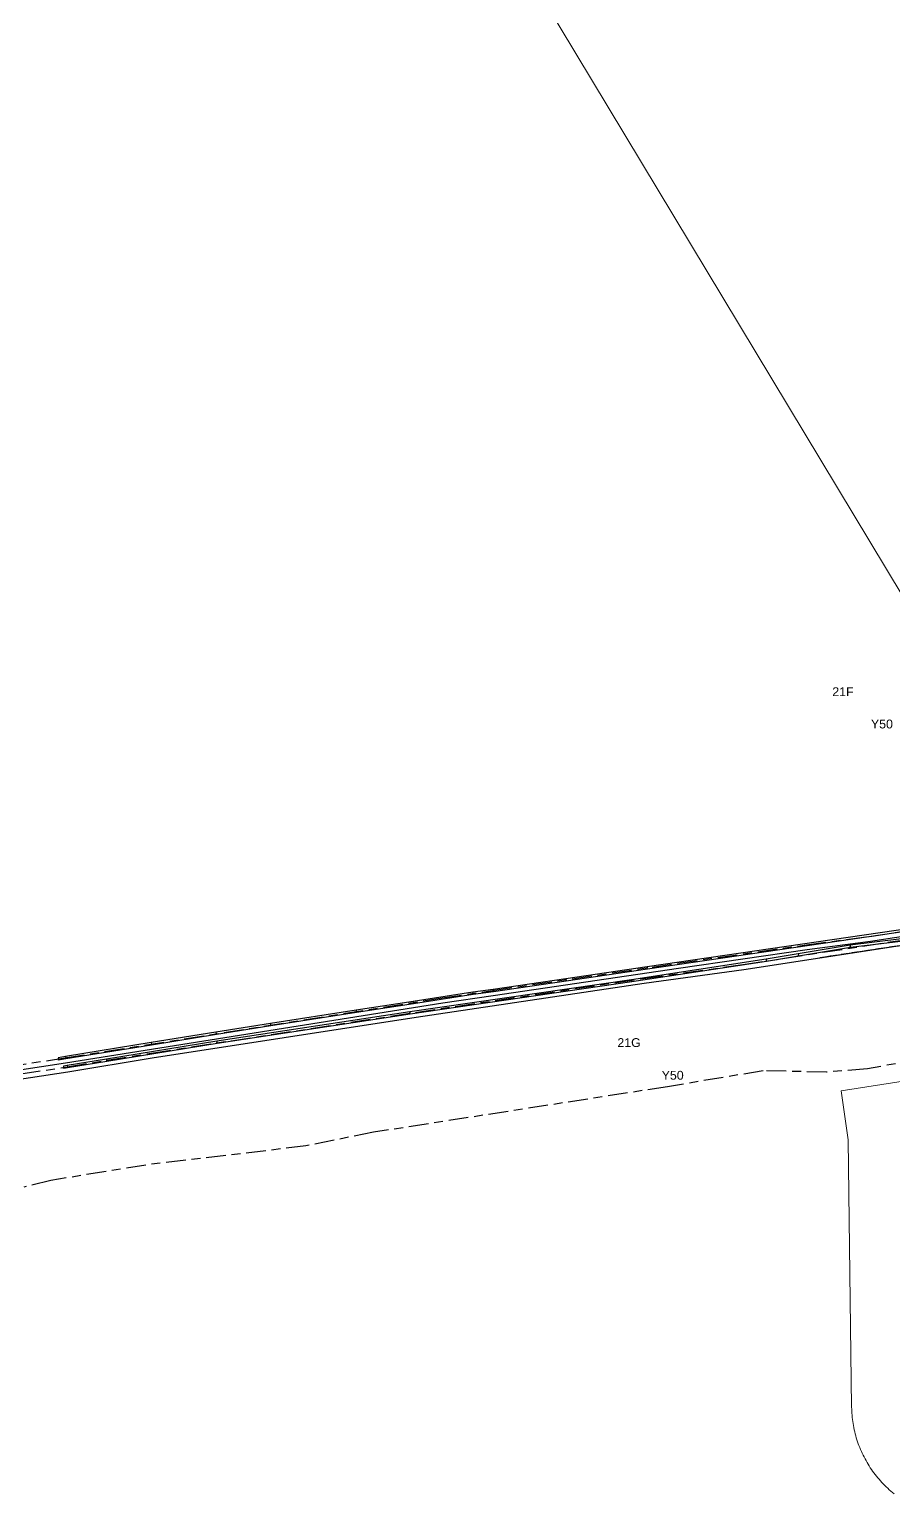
# Model space of a CAD drawing. Header units: metres. Extents: x 303957 to 307239, y 6268736 to 6272503.
# Drawn here: x 305051.1 to 305226.9, y 6269458.1 to 6269756.1 of the extents above; entities that cross this region are included whole.
import ezdxf

# ---------------------------------------------------------------- set-up
doc = ezdxf.new("R2010")
doc.units = ezdxf.units.M
doc.linetypes.add('Cable Exist OH', pattern=[1, 1, 0])
doc.linetypes.add('Cable Exist UG', pattern=[8.2, 4, -1.2, 1.8, -1.2])
doc.layers.add('Cadastre Land Parcels_SP_EXT', color=9, linetype='Continuous', lineweight=5)
doc.layers.add('Cadastre Roads_SP_EXT', color=9, linetype='Continuous', lineweight=5)
for name, color, linetype in [('Duct_SP_EXT', 7, 'Continuous'), ('Mains_HV_EXT', 7, 'Continuous'), ('Mains_SL_EXT', 7, 'Continuous'), ('Mains_TR_EXT', 7, 'Continuous')]:
    doc.layers.add(name, color=color, linetype=linetype)
doc.styles.get("Standard").update_dxf_attribs({"font": 'arial.ttf'})
doc.linetypes.add('Cable P UG', pattern='A,6,-0.5,["P",Standard,S=1.7,R=0,X=0.5,Y=-1],-2.9', length=9.4)

msp = doc.modelspace()

# ---------------------------------------------------------------- linework, layer by layer
at = {"layer": 'Cadastre Land Parcels_SP_EXT', "linetype": 'Continuous'}
msp.add_lwpolyline([(305318.83, 6269610.61), (305187.79, 6269826.92), (305158.26, 6269875.65), (305154.1, 6269882.46), (305089.13, 6269872.76), (305255.32, 6269596.57), (305263.7, 6269596.53), (305277.66, 6269602.48), (305296.57, 6269609.21), (305312.55, 6269608.82), (305318.83, 6269610.61)], close=True, dxfattribs=at)
at = {"layer": 'Cadastre Roads_SP_EXT', "linetype": 'Continuous'}
msp.add_lwpolyline([(305232.74, 6269542.64), (305216.17, 6269540.1), (305217.59, 6269530.13), (305218.33, 6269475.72), (305218.34, 6269475.3), (305218.36, 6269474.88), (305218.38, 6269474.46), (305218.42, 6269474.04), (305218.46, 6269473.62), (305218.5, 6269473.2), (305218.56, 6269472.78), (305218.62, 6269472.36), (305218.7, 6269471.94), (305218.77, 6269471.53), (305218.86, 6269471.12), (305218.95, 6269470.7), (305219.06, 6269470.29), (305219.16, 6269469.88), (305219.28, 6269469.48), (305219.4, 6269469.08), (305219.54, 6269468.67), (305219.67, 6269468.27), (305219.82, 6269467.88), (305219.97, 6269467.48), (305220.14, 6269467.09), (305220.3, 6269466.71), (305220.48, 6269466.32), (305220.66, 6269465.94), (305220.85, 6269465.56), (305221.05, 6269465.19), (305221.25, 6269464.82), (305221.46, 6269464.45), (305221.67, 6269464.09), (305221.9, 6269463.73), (305222.13, 6269463.37), (305222.36, 6269463.02), (305222.6, 6269462.68), (305222.85, 6269462.33), (305223.11, 6269462), (305223.37, 6269461.67), (305223.64, 6269461.34), (305223.91, 6269461.02), (305224.19, 6269460.7), (305224.47, 6269460.39), (305224.76, 6269460.08), (305225.06, 6269459.78), (305225.36, 6269459.48), (305225.67, 6269459.19), (305225.98, 6269458.91), (305226.3, 6269458.63), (305226.62, 6269458.35), (305226.95, 6269458.09)], dxfattribs=at)
at = {"layer": 'Duct_SP_EXT'}
for p, q in [((305240.49, 6269574.62), (305176.72, 6269565.33)), ((305240.56, 6269574.14), (305176.79, 6269564.86)), ((305239.42, 6269572.35), (305218.03, 6269569.73)), ((305239.49, 6269571.87), (305218.1, 6269569.25)), ((305207.47, 6269567.96), (305200.95, 6269566.89)), ((305207.54, 6269567.48), (305201.02, 6269566.42)), ((305218.03, 6269569.73), (305207.47, 6269567.96)), ((305207.47, 6269567.96), (305207.5, 6269567.72)), ((305207.54, 6269567.48), (305207.5, 6269567.72)), ((305218.1, 6269569.25), (305207.54, 6269567.48)), ((305218.03, 6269569.73), (305218.06, 6269569.49)), ((305218.1, 6269569.25), (305218.06, 6269569.49)), ((305176.72, 6269565.33), (305160.21, 6269562.85)), ((305176.79, 6269564.86), (305160.28, 6269562.38)), ((305200.95, 6269566.89), (305173.53, 6269562.71)), ((305201.02, 6269566.42), (305173.6, 6269562.24)), ((305176.72, 6269565.33), (305176.75, 6269565.1)), ((305176.79, 6269564.86), (305176.75, 6269565.1)), ((305200.95, 6269566.89), (305200.99, 6269566.66)), ((305201.02, 6269566.42), (305200.99, 6269566.66)), ((305173.53, 6269562.71), (305128.47, 6269556.19)), ((305173.6, 6269562.24), (305128.54, 6269555.72)), ((305160.21, 6269562.85), (305145.4, 6269560.73)), ((305160.28, 6269562.38), (305145.47, 6269560.25)), ((305160.21, 6269562.85), (305160.25, 6269562.62)), ((305160.28, 6269562.38), (305160.25, 6269562.62)), ((305173.53, 6269562.71), (305173.57, 6269562.48)), ((305173.6, 6269562.24), (305173.57, 6269562.48)), ((305141.29, 6269560.16), (305129.18, 6269558.25)), ((305141.36, 6269559.69), (305129.25, 6269557.77)), ((305145.4, 6269560.73), (305141.29, 6269560.16)), ((305141.29, 6269560.16), (305141.33, 6269559.93)), ((305141.36, 6269559.69), (305141.33, 6269559.93)), ((305145.47, 6269560.25), (305141.36, 6269559.69)), ((305145.4, 6269560.73), (305145.44, 6269560.49)), ((305145.47, 6269560.25), (305145.44, 6269560.49)), ((305128.47, 6269556.19), (305089.22, 6269550.17)), ((305128.54, 6269555.72), (305089.29, 6269549.7)), ((305117.56, 6269556.48), (305100.13, 6269553.79)), ((305117.63, 6269556), (305100.2, 6269553.31)), ((305129.18, 6269558.25), (305117.56, 6269556.48)), ((305117.56, 6269556.48), (305117.59, 6269556.24)), ((305117.63, 6269556), (305117.59, 6269556.24)), ((305129.25, 6269557.77), (305117.63, 6269556)), ((305128.47, 6269556.19), (305128.5, 6269555.96)), ((305128.54, 6269555.72), (305128.5, 6269555.96)), ((305129.18, 6269558.25), (305129.21, 6269558.01)), ((305129.25, 6269557.77), (305129.21, 6269558.01)), ((305100.13, 6269553.79), (305089.07, 6269552.01)), ((305100.2, 6269553.31), (305089.15, 6269551.54)), ((305100.13, 6269553.79), (305100.16, 6269553.55)), ((305100.2, 6269553.31), (305100.16, 6269553.55)), ((305075.89, 6269549.89), (305058.46, 6269547.05)), ((305075.97, 6269549.41), (305058.54, 6269546.58)), ((305089.22, 6269550.17), (305066.82, 6269546.56)), ((305089.29, 6269549.7), (305066.9, 6269546.08)), ((305089.07, 6269552.01), (305075.89, 6269549.89)), ((305075.89, 6269549.89), (305075.93, 6269549.65)), ((305075.97, 6269549.41), (305075.93, 6269549.65)), ((305089.15, 6269551.54), (305075.97, 6269549.41)), ((305089.07, 6269552.01), (305089.11, 6269551.78)), ((305089.15, 6269551.54), (305089.11, 6269551.78)), ((305089.22, 6269550.17), (305089.25, 6269549.93)), ((305089.29, 6269549.7), (305089.25, 6269549.93)), ((305058.46, 6269547.05), (305056.97, 6269546.81)), ((305056.97, 6269546.81), (305057.01, 6269546.57)), ((305057.05, 6269546.33), (305057.01, 6269546.57)), ((305058.54, 6269546.58), (305057.05, 6269546.33)), ((305058.46, 6269547.05), (305058.5, 6269546.82)), ((305058.54, 6269546.58), (305058.5, 6269546.82)), ((305066.82, 6269546.56), (305058.82, 6269545.21)), ((305066.82, 6269546.56), (305066.86, 6269546.32)), ((305058.82, 6269545.21), (305058.04, 6269545.1)), ((305058.04, 6269545.1), (305058.07, 6269544.86)), ((305058.11, 6269544.62), (305058.07, 6269544.86)), ((305058.89, 6269544.74), (305058.11, 6269544.62)), ((305058.82, 6269545.21), (305058.86, 6269544.98)), ((305058.89, 6269544.74), (305058.86, 6269544.98)), ((305066.9, 6269546.08), (305058.89, 6269544.74)), ((305066.9, 6269546.08), (305066.86, 6269546.32))]:
    msp.add_line(p, q, dxfattribs=at)
at = {"layer": 'Mains_HV_EXT', "linetype": 'Cable P UG'}
for points in [[(305006.1, 6269537.8), (305058.48, 6269545.8), (305135.19, 6269558.02), (305145.44, 6269559.52), (305183.14, 6269565.07), (305209.27, 6269568.83), (305222.15, 6269570.52), (305286.09, 6269580.3), (305300.32, 6269582.37), (305311.36, 6269584.73), (305347.21, 6269592.82), (305365.76, 6269597.82), (305395.94, 6269606.75), (305395.94, 6269606.75), (305402.62, 6269608.72), (305422.94, 6269614.55)], [(305041.43, 6269541.29), (305058.95, 6269543.98), (305076.12, 6269546.79), (305129.77, 6269555.07), (305176.15, 6269561.97), (305196.38, 6269564.79), (305227.3, 6269569.55), (305236.41, 6269570.71), (305244.14, 6269572.06), (305249.02, 6269572.92), (305253.84, 6269573.71), (305267.4, 6269575.7), (305299.33, 6269580.59), (305310.63, 6269582.89), (305323.01, 6269585.48), (305329.65, 6269586.92), (305344.22, 6269590.29), (305354.81, 6269593.17), (305354.81, 6269593.17), (305364.74, 6269595.49), (305386, 6269601.76), (305406.02, 6269607.78), (305408.98, 6269608.66)]]:
    msp.add_lwpolyline(points, dxfattribs=at)
at = {"layer": 'Mains_HV_EXT', "linetype": 'Cable Exist UG'}
msp.add_lwpolyline([(305445.03, 6269598.25), (305442.93, 6269598.06), (305442.05, 6269601.04), (305442.05, 6269601.04), (305410.41, 6269591.6), (305359.95, 6269577.87), (305359.95, 6269577.87), (305300.75, 6269562.1), (305267.13, 6269555.36), (305240.44, 6269547.97), (305221.53, 6269544.57), (305213.24, 6269543.9), (305200.32, 6269544.17), (305180.87, 6269540.92), (305121.12, 6269531.66), (305107.34, 6269528.87), (305074.8, 6269524.99), (305074.8, 6269524.99), (305055.49, 6269521.84), (305050, 6269520.48)], dxfattribs=at)
at = {"layer": 'Mains_SL_EXT', "linetype": 'Cable Exist OH'}
msp.add_lwpolyline([(305211.87, 6269567.22), (305278.47, 6269577.36), (305333.16, 6269584.13)], dxfattribs=at)
at = {"layer": 'Mains_TR_EXT', "linetype": 'Cable Exist UG'}
for points in [[(305005.95, 6269538.79), (305058.32, 6269546.78), (305135.04, 6269559.01), (305145.29, 6269560.51), (305182.99, 6269566.06), (305209.13, 6269569.82), (305222.01, 6269571.51), (305285.95, 6269581.29), (305300.14, 6269583.36), (305311.14, 6269585.71), (305346.97, 6269593.8), (305365.49, 6269598.78), (305395.66, 6269607.71)], [(305041.28, 6269542.28), (305058.79, 6269544.97), (305075.96, 6269547.78), (305129.62, 6269556.06), (305176.01, 6269562.96), (305196.24, 6269565.78), (305227.16, 6269570.54), (305236.27, 6269571.7), (305243.97, 6269573.05), (305248.85, 6269573.9), (305253.68, 6269574.7), (305267.25, 6269576.68), (305299.15, 6269581.57), (305310.43, 6269583.87), (305322.8, 6269586.46), (305329.43, 6269587.9), (305343.98, 6269591.26), (305354.58, 6269594.15)]]:
    msp.add_lwpolyline(points, dxfattribs=at)

# ---------------------------------------------------------------- texts
at = {"layer": 'Mains_TR_EXT'}
for s, p in [('21F', (305214.39, 6269620.42)), ('21G', (305170.69, 6269549))]:
    msp.add_text(s, height=1.8, dxfattribs=at).set_placement(p)
for rotation, p in [(359.9326, (305222.25, 6269613.85)), (0.041, (305179.7, 6269542.35))]:
    msp.add_text('Y50', height=1.8, rotation=rotation, dxfattribs=at).set_placement(p)

doc.saveas('drawing.dxf')
